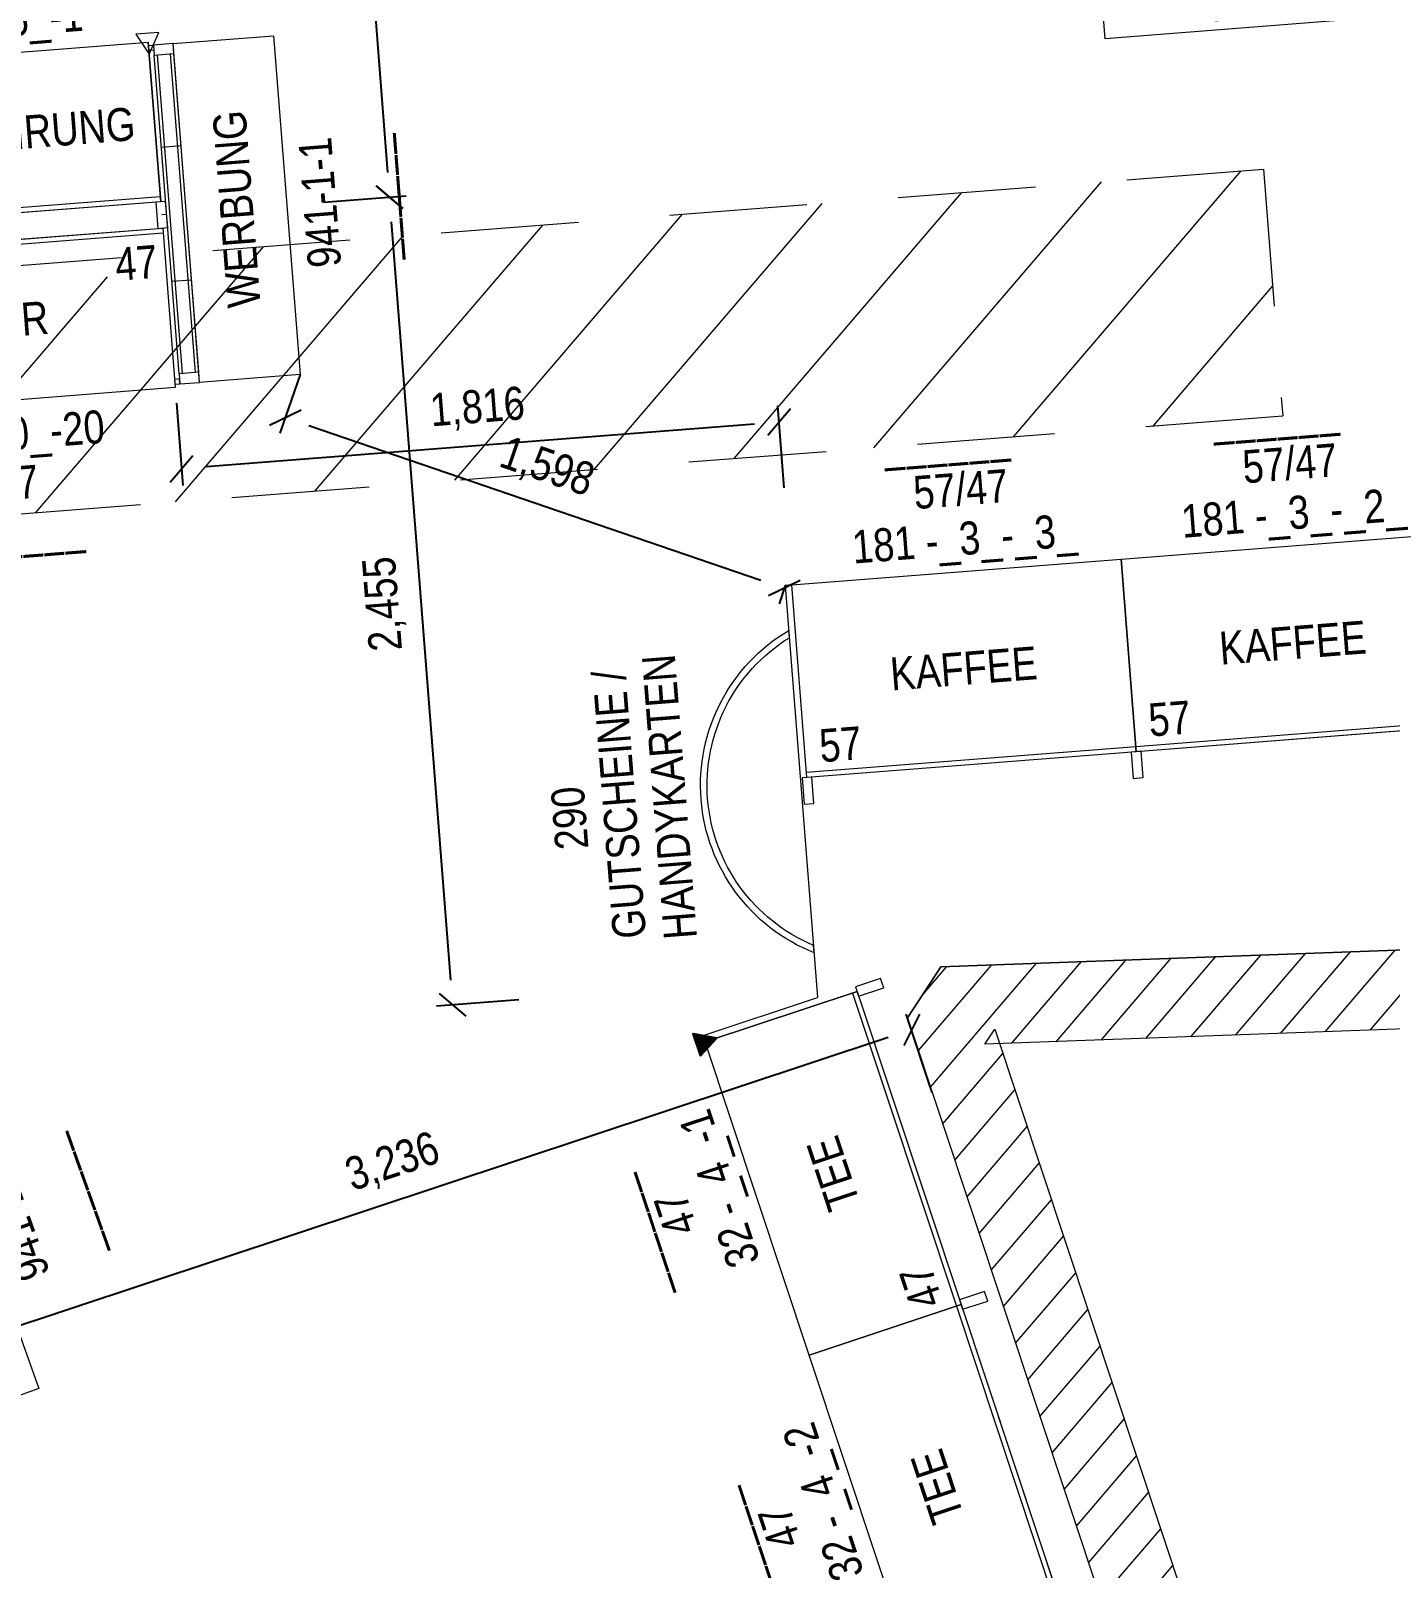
# Model space of a CAD drawing. Header units: millimetres. Extents: x 1954135 to 2038297, y 1349223 to 1397094.
# Drawn here: x 1992390 to 1996508, y 1372949 to 1377608 of the extents above; entities that cross this region are included whole.
import ezdxf
from ezdxf.enums import TextEntityAlignment as Align

# ---------------------------------------------------------------- set-up
doc = ezdxf.new("R2010")
doc.units = ezdxf.units.MM
doc.header["$MEASUREMENT"] = 0
doc.linetypes.add('DGN Style 2', pattern=[694.23873, 416.543238, -277.695492])
doc.layers.get('Defpoints').update_dxf_attribs({"lineweight": 0})
for name, color, linetype, lineweight in [('01_Grundriss', 7, 'Continuous', 0), ('01_Grundriss (Construction)', 7, 'Continuous', 0), ('10_Einrichtung', 7, 'Continuous', 0), ('10_Einrichtung (Construction)', 7, 'Continuous', 0), ('13_Ladenbau', 94, 'Continuous', 0), ('20_Sortimentierung', 7, 'Continuous', 0), ('21_Modulnummer', 7, 'Continuous', 0), ('TXT Schrift allgemein', 7, 'Continuous', 13)]:
    doc.layers.add(name, color=color, linetype=linetype, lineweight=lineweight)
doc.styles.add('Rossmann', font='ARIALN.TTF', dxfattribs={"height": 100})
doc.styles.add('Style-Arial Narrow', font='ARIALN.TTF')
doc.dimstyles.new('Rossmann', dxfattribs={"dimtxt": 100, "dimasz": 75, "dimexe": 50, "dimexo": 0.0625, "dimgap": 50, "dimtad": 1, "dimdec": 3, "dimlfac": 0.001, "dimzin": 3, "dimtxsty": 'Rossmann', "dimcen": 0, "dimadec": 3, "dimazin": 0, "dimtfac": 1, "dimtdec": 0, "dimtofl": 0, "dimtmove": 0, "dimatfit": 1, "dimfxl": 200, "dimfxlon": 1, "dimfrac": 2, "dimtolj": 1, "dimtzin": 3, "dimarcsym": 0})

# ---------------------------------------------------------------- blocks, each defined once
blk = doc.blocks.new('_Oblique-1')
at = {"color": 0, "linetype": 'ByBlock', "lineweight": -2}
blk.add_line((0.5, 0.5), (-0.5, -0.5), dxfattribs=at)
blk = doc.blocks.new('*D385')
at = {"layer": '10_Einrichtung', "color": 0, "linetype": 'ByBlock', "lineweight": -2, "transparency": 16777216}
for p, q in [((1993205.7, 1376565.9), (1993144.9, 1376388.2)), ((1994675.7, 1375926.6), (1994656.7, 1375871))]:
    blk.add_line(p, q, dxfattribs=at)
at = {"layer": '10_Einrichtung', "color": 0, "linetype": 'Continuous', "lineweight": -2, "transparency": 16777216}
blk.add_line((1993232.1, 1376411.3), (1994601.9, 1375942.6), dxfattribs=at)
at = {"layer": 'Defpoints', "color": 0, "linetype": 'Continuous', "lineweight": 0, "transparency": 16777216}
for p in [(1993205.7, 1376565.9), (1994672.8, 1375918.3), (1994675.7, 1375926.6)]:
    blk.add_point(p, dxfattribs=at)
at = {"layer": '10_Einrichtung', "color": 0, "linetype": 'Continuous', "lineweight": -2, "transparency": 16777216, "xscale": 75, "yscale": 75, "zscale": 75}
for p, rotation in [((1993161.1, 1376435.5), 161.1131463421776), ((1994672.8, 1375918.3), 341.1131463421777)]:
    blk.add_blockref('_Oblique-1', p, dxfattribs=dict(at, rotation=rotation))
at = {"layer": '10_Einrichtung', "color": 0, "linetype": 'Continuous', "lineweight": 0, "transparency": 16777216, "insert": (1993952.6, 1376281.1), "char_height": 100, "attachment_point": 5, "rotation": 341.1131, "style": 'Style-Arial Narrow'}
blk.add_mtext('\\A1;1,598', dxfattribs=at)
blk = doc.blocks.new('*U395')
at = {"layer": '10_Einrichtung', "color": 5, "linetype": 'Continuous', "lineweight": 0, "flags": 128}
blk.add_lwpolyline([(-400, 300), (400, 300), (400, -300), (-400, -300)], close=True, dxfattribs=at)
at = {"layer": '10_Einrichtung (Construction)', "color": 5, "linetype": 'Continuous', "lineweight": 0, "style": 'Style-Arial Narrow'}
for s, p in [('SCHLAGER-', (-331.8, 138.3)), ('TISCH', (-173.2, -39.5))]:
    blk.add_text(s, height=100, dxfattribs=at).set_placement(p, align=Align.TOP_LEFT)
blk = doc.blocks.new('Z_011')
at = {"layer": '10_Einrichtung', "color": 5, "linetype": 'Continuous', "lineweight": 0}
blk.add_blockref('*U395', (0, 6.3), dxfattribs=at)
at = {"layer": '10_Einrichtung', "color": 7, "linetype": 'Continuous', "lineweight": 0, "style": 'Rossmann'}
blk.add_text('905', height=80, dxfattribs=at).set_placement((-80.1, -186.3), align=Align.TOP_LEFT)
blk = doc.blocks.new('SchTi')
at = {"layer": '10_Einrichtung', "color": 7, "linetype": 'Continuous', "lineweight": 0, "flags": 128}
blk.add_lwpolyline([(368.7, -586), (387, -586), (387, -567.7)], dxfattribs=at)
at = {"layer": '10_Einrichtung', "color": 5, "linetype": 'Continuous', "lineweight": 0}
blk.add_blockref('Z_011', (0, -306.3), dxfattribs=at)
blk = doc.blocks.new('*U942')
at = {"layer": '10_Einrichtung', "color": 7, "linetype": 'Continuous', "lineweight": 0}
blk.add_line((-500, 187.5), (500, 187.5), dxfattribs=at)
at = {"layer": '10_Einrichtung', "color": 7, "linetype": 'Continuous', "lineweight": 0, "flags": 128}
for points in [[(-485, 282.5), (-515, 282.5), (-515, 202.5), (-485, 202.5)], [(515, 282.5), (485, 282.5), (485, 202.5), (515, 202.5)], [(-500, 202.5), (500, 202.5), (500, -282.5), (-500, -282.5)]]:
    blk.add_lwpolyline(points, close=True, dxfattribs=at)
at = {"layer": '10_Einrichtung (Construction)', "color": 3, "linetype": 'Continuous', "lineweight": 0}
for p, q in [((-500, 202.5), (-500, -282.5)), ((500, 202.5), (500, -282.5))]:
    blk.add_line(p, q, dxfattribs=at)
at = {"layer": '10_Einrichtung (Construction)', "color": 5, "linetype": 'Continuous', "lineweight": 0}
blk.add_line((-500, 202.5), (500, 202.5), dxfattribs=at)
at = {"layer": '10_Einrichtung', "color": 7, "linetype": 'Continuous', "lineweight": 0, "style": 'Rossmann'}
blk.add_text('47', height=100, rotation=180, dxfattribs=at).set_placement((411.7, 103.6), align=Align.MIDDLE_CENTER)
blk = doc.blocks.new('R1 47_87')
at = {"layer": '10_Einrichtung', "color": 7, "linetype": 'Continuous', "lineweight": 0}
blk.add_blockref('*U942', (500, -242.5), dxfattribs=at)
blk = doc.blocks.new('I1 47_87')
at = {"layer": '10_Einrichtung', "color": 7, "linetype": 'Continuous', "lineweight": 0}
blk.add_blockref('R1 47_87', (0, 0), dxfattribs=at)
at = {"layer": '20_Sortimentierung', "color": 7, "linetype": 'Continuous', "lineweight": 0, "style": 'Style-Arial Narrow'}
blk.add_attdef('I1 47_87_0', text='', height=100, rotation=180, dxfattribs=at).set_placement((501.1, -282.5), align=Align.MIDDLE_CENTER)
at = {"layer": '21_Modulnummer', "color": 7, "linetype": 'Continuous', "lineweight": 0, "insert": (435.8, -675), "char_height": 100, "attachment_point": 2, "rotation": 180, "line_spacing_factor": 0.6, "style": 'Style-Arial Narrow'}
blk.add_mtext('81 -_5_-1', dxfattribs=at)
at = {"layer": '21_Modulnummer', "color": 251, "linetype": 'Continuous', "lineweight": 0, "style": 'Style-Arial Narrow'}
blk.add_attdef('I1 47_87_0', text='', height=100, rotation=180, dxfattribs=at).set_placement((467.6, -825), align=Align.TOP_CENTER)
at = {"layer": '21_Modulnummer', "color": 5, "linetype": 'Continuous', "lineweight": 0, "style": 'Style-Arial Narrow'}
blk.add_attdef('I1 47_87_0', text='', height=100, rotation=180, dxfattribs=at).set_placement((500, -975), align=Align.TOP_CENTER)
blk = doc.blocks.new('*U945')
at = {"layer": '10_Einrichtung', "color": 7, "linetype": 'Continuous', "lineweight": 0}
blk.add_line((-500, 187.5), (500, 187.5), dxfattribs=at)
at = {"layer": '10_Einrichtung', "color": 7, "linetype": 'Continuous', "lineweight": 0, "flags": 128}
for points in [[(-485, 282.5), (-515, 282.5), (-515, 202.5), (-485, 202.5)], [(515, 282.5), (485, 282.5), (485, 202.5), (515, 202.5)], [(-500, 202.5), (500, 202.5), (500, -282.5), (-500, -282.5)]]:
    blk.add_lwpolyline(points, close=True, dxfattribs=at)
at = {"layer": '10_Einrichtung (Construction)', "color": 3, "linetype": 'Continuous', "lineweight": 0}
for p, q in [((-500, 202.5), (-500, -282.5)), ((500, 202.5), (500, -282.5))]:
    blk.add_line(p, q, dxfattribs=at)
at = {"layer": '10_Einrichtung (Construction)', "color": 5, "linetype": 'Continuous', "lineweight": 0}
blk.add_line((-500, 202.5), (500, 202.5), dxfattribs=at)
at = {"layer": '10_Einrichtung', "color": 7, "linetype": 'Continuous', "lineweight": 0, "style": 'Rossmann'}
blk.add_text('47', height=100, dxfattribs=at).set_placement((411.7, 103.6), align=Align.MIDDLE_CENTER)
blk = doc.blocks.new('R1 47_88')
at = {"layer": '10_Einrichtung', "color": 7, "linetype": 'Continuous', "lineweight": 0}
blk.add_blockref('*U945', (500, -242.5), dxfattribs=at)
blk = doc.blocks.new('I1 47_88')
at = {"layer": '10_Einrichtung', "color": 7, "linetype": 'Continuous', "lineweight": 0}
blk.add_blockref('R1 47_88', (0, 0), dxfattribs=at)
at = {"layer": '20_Sortimentierung', "color": 7, "linetype": 'Continuous', "lineweight": 0, "style": 'Style-Arial Narrow'}
blk.add_attdef('I1 47_88_0', text='', height=100, dxfattribs=at).set_placement((500, -282.5), align=Align.MIDDLE_CENTER)
at = {"layer": '21_Modulnummer', "color": 7, "linetype": 'Continuous', "lineweight": 0, "insert": (500, -575), "char_height": 100, "attachment_point": 2, "line_spacing_factor": 0.6, "style": 'Style-Arial Narrow'}
blk.add_mtext('13 -20_-20', dxfattribs=at)
at = {"layer": '21_Modulnummer', "color": 251, "linetype": 'Continuous', "lineweight": 0, "style": 'Style-Arial Narrow'}
blk.add_attdef('I1 47_88_0', text='', height=100, dxfattribs=at).set_placement((500, -725), align=Align.TOP_CENTER)
at = {"layer": '21_Modulnummer', "color": 5, "linetype": 'Continuous', "lineweight": 0, "style": 'Style-Arial Narrow'}
blk.add_attdef('I1 47_88_0', text='', height=100, dxfattribs=at).set_placement((500, -875), align=Align.TOP_CENTER)
blk = doc.blocks.new('*U1197')
at = {"layer": '10_Einrichtung', "color": 7, "linetype": 'Continuous', "lineweight": 0}
blk.add_line((-500, 187.5), (500, 187.5), dxfattribs=at)
at = {"layer": '10_Einrichtung', "color": 7, "linetype": 'Continuous', "lineweight": 0, "flags": 128}
for points in [[(-485, 282.5), (-515, 282.5), (-515, 202.5), (-485, 202.5)], [(515, 282.5), (485, 282.5), (485, 202.5), (515, 202.5)], [(-500, 202.5), (500, 202.5), (500, -282.5), (-500, -282.5)]]:
    blk.add_lwpolyline(points, close=True, dxfattribs=at)
at = {"layer": '10_Einrichtung (Construction)', "color": 3, "linetype": 'Continuous', "lineweight": 0}
for p, q in [((-500, 202.5), (-500, -282.5)), ((500, 202.5), (500, -282.5))]:
    blk.add_line(p, q, dxfattribs=at)
at = {"layer": '10_Einrichtung (Construction)', "color": 5, "linetype": 'Continuous', "lineweight": 0}
blk.add_line((-500, 202.5), (500, 202.5), dxfattribs=at)
at = {"layer": '10_Einrichtung', "color": 7, "linetype": 'Continuous', "lineweight": 0, "style": 'Rossmann'}
blk.add_text('47', height=100, rotation=180, dxfattribs=at).set_placement((411.7, 103.6), align=Align.MIDDLE_CENTER)
blk = doc.blocks.new('R1 47_172')
at = {"layer": '10_Einrichtung', "color": 7, "linetype": 'Continuous', "lineweight": 0}
blk.add_blockref('*U1197', (500, -242.5), dxfattribs=at)
blk = doc.blocks.new('I1 47_172')
at = {"layer": '10_Einrichtung', "color": 7, "linetype": 'Continuous', "lineweight": 0}
blk.add_blockref('R1 47_172', (0, 0), dxfattribs=at)
at = {"layer": '20_Sortimentierung', "color": 7, "linetype": 'Continuous', "lineweight": 0, "style": 'Style-Arial Narrow'}
blk.add_attdef('I1 47_172_0', text='', height=100, rotation=180, dxfattribs=at).set_placement((501.1, -282.5), align=Align.MIDDLE_CENTER)
at = {"layer": '21_Modulnummer', "color": 7, "linetype": 'Continuous', "lineweight": 0, "insert": (435.8, -675), "char_height": 100, "attachment_point": 2, "rotation": 180, "line_spacing_factor": 0.6, "style": 'Style-Arial Narrow'}
blk.add_mtext('32 -_4_-2', dxfattribs=at)
at = {"layer": '21_Modulnummer', "color": 251, "linetype": 'Continuous', "lineweight": 0, "style": 'Style-Arial Narrow'}
blk.add_attdef('I1 47_172_0', text='', height=100, rotation=180, dxfattribs=at).set_placement((467.6, -825), align=Align.TOP_CENTER)
at = {"layer": '21_Modulnummer', "color": 5, "linetype": 'Continuous', "lineweight": 0, "style": 'Style-Arial Narrow'}
blk.add_attdef('I1 47_172_0', text='', height=100, rotation=180, dxfattribs=at).set_placement((500, -975), align=Align.TOP_CENTER)
blk = doc.blocks.new('*U1200')
at = {"layer": '10_Einrichtung', "color": 7, "linetype": 'Continuous', "lineweight": 0}
blk.add_line((-500, 187.5), (500, 187.5), dxfattribs=at)
at = {"layer": '10_Einrichtung', "color": 7, "linetype": 'Continuous', "lineweight": 0, "flags": 128}
for points in [[(-485, 282.5), (-515, 282.5), (-515, 202.5), (-485, 202.5)], [(515, 282.5), (485, 282.5), (485, 202.5), (515, 202.5)], [(-500, 202.5), (500, 202.5), (500, -282.5), (-500, -282.5)]]:
    blk.add_lwpolyline(points, close=True, dxfattribs=at)
at = {"layer": '10_Einrichtung (Construction)', "color": 3, "linetype": 'Continuous', "lineweight": 0}
for p, q in [((-500, 202.5), (-500, -282.5)), ((500, 202.5), (500, -282.5))]:
    blk.add_line(p, q, dxfattribs=at)
at = {"layer": '10_Einrichtung (Construction)', "color": 5, "linetype": 'Continuous', "lineweight": 0}
blk.add_line((-500, 202.5), (500, 202.5), dxfattribs=at)
at = {"layer": '10_Einrichtung', "color": 7, "linetype": 'Continuous', "lineweight": 0, "style": 'Rossmann'}
blk.add_text('47', height=100, rotation=180, dxfattribs=at).set_placement((411.7, 103.6), align=Align.MIDDLE_CENTER)
blk = doc.blocks.new('R1 47_173')
at = {"layer": '10_Einrichtung', "color": 7, "linetype": 'Continuous', "lineweight": 0}
blk.add_blockref('*U1200', (500, -242.5), dxfattribs=at)
blk = doc.blocks.new('I1 47_173')
at = {"layer": '10_Einrichtung', "color": 7, "linetype": 'Continuous', "lineweight": 0}
blk.add_blockref('R1 47_173', (0, 0), dxfattribs=at)
at = {"layer": '20_Sortimentierung', "color": 7, "linetype": 'Continuous', "lineweight": 0, "style": 'Style-Arial Narrow'}
blk.add_attdef('I1 47_173_0', text='', height=100, rotation=180, dxfattribs=at).set_placement((501.1, -282.5), align=Align.MIDDLE_CENTER)
at = {"layer": '21_Modulnummer', "color": 7, "linetype": 'Continuous', "lineweight": 0, "insert": (435.8, -675), "char_height": 100, "attachment_point": 2, "rotation": 180, "line_spacing_factor": 0.6, "style": 'Style-Arial Narrow'}
blk.add_mtext('32 -_4_-1', dxfattribs=at)
at = {"layer": '21_Modulnummer', "color": 251, "linetype": 'Continuous', "lineweight": 0, "style": 'Style-Arial Narrow'}
blk.add_attdef('I1 47_173_0', text='', height=100, rotation=180, dxfattribs=at).set_placement((467.6, -825), align=Align.TOP_CENTER)
at = {"layer": '21_Modulnummer', "color": 5, "linetype": 'Continuous', "lineweight": 0, "style": 'Style-Arial Narrow'}
blk.add_attdef('I1 47_173_0', text='', height=100, rotation=180, dxfattribs=at).set_placement((500, -975), align=Align.TOP_CENTER)
blk = doc.blocks.new('*U1209')
at = {"layer": '10_Einrichtung', "color": 7, "linetype": 'Continuous', "lineweight": 0}
blk.add_line((-500, 237.5), (500, 237.5), dxfattribs=at)
at = {"layer": '10_Einrichtung', "color": 7, "linetype": 'Continuous', "lineweight": 0, "flags": 128}
for points in [[(-485, 332.5), (-515, 332.5), (-515, 252.5), (-485, 252.5)], [(515, 332.5), (485, 332.5), (485, 252.5), (515, 252.5)], [(-500, 252.5), (500, 252.5), (500, -332.5), (-500, -332.5)]]:
    blk.add_lwpolyline(points, close=True, dxfattribs=at)
at = {"layer": '10_Einrichtung (Construction)', "color": 3, "linetype": 'Continuous', "lineweight": 0}
for p, q in [((-500, 252.5), (-500, -332.5)), ((500, 252.5), (500, -332.5))]:
    blk.add_line(p, q, dxfattribs=at)
at = {"layer": '10_Einrichtung (Construction)', "color": 5, "linetype": 'Continuous', "lineweight": 0}
blk.add_line((-500, 252.5), (500, 252.5), dxfattribs=at)
at = {"layer": '10_Einrichtung', "color": 7, "linetype": 'Continuous', "lineweight": 0, "style": 'Rossmann'}
blk.add_text('57', height=100, rotation=180, dxfattribs=at).set_placement((391.1, 160.1), align=Align.MIDDLE_CENTER)
blk = doc.blocks.new('R1 57')
at = {"layer": '10_Einrichtung', "color": 7, "linetype": 'Continuous', "lineweight": 0}
blk.add_blockref('*U1209', (500, -292.5), dxfattribs=at)
blk = doc.blocks.new('I1 57')
at = {"layer": '10_Einrichtung', "color": 7, "linetype": 'Continuous', "lineweight": 0}
blk.add_blockref('R1 57', (0, 0), dxfattribs=at)
at = {"layer": '20_Sortimentierung', "color": 7, "linetype": 'Continuous', "lineweight": 0, "style": 'Style-Arial Narrow'}
blk.add_attdef('I1 57_0', text='', height=100, rotation=180, dxfattribs=at).set_placement((501.1, -332.5), align=Align.MIDDLE_CENTER)
at = {"layer": '21_Modulnummer', "color": 7, "linetype": 'Continuous', "lineweight": 0, "insert": (468.2, -775), "char_height": 100, "attachment_point": 2, "rotation": 180, "line_spacing_factor": 0.6, "style": 'Style-Arial Narrow'}
blk.add_mtext('181 -_3_-_3_', dxfattribs=at)
at = {"layer": '21_Modulnummer', "color": 251, "linetype": 'Continuous', "lineweight": 0, "style": 'Style-Arial Narrow'}
blk.add_attdef('I1 57_0', text='', height=100, rotation=180, dxfattribs=at).set_placement((467.6, -925), align=Align.TOP_CENTER)
at = {"layer": '21_Modulnummer', "color": 5, "linetype": 'Continuous', "lineweight": 0, "style": 'Style-Arial Narrow'}
blk.add_attdef('I1 57_0', text='', height=100, rotation=180, dxfattribs=at).set_placement((500, -1075), align=Align.TOP_CENTER)
blk = doc.blocks.new('*U1212')
at = {"layer": '10_Einrichtung', "color": 7, "linetype": 'Continuous', "lineweight": 0}
blk.add_line((-500, 237.5), (500, 237.5), dxfattribs=at)
at = {"layer": '10_Einrichtung', "color": 7, "linetype": 'Continuous', "lineweight": 0, "flags": 128}
for points in [[(-485, 332.5), (-515, 332.5), (-515, 252.5), (-485, 252.5)], [(515, 332.5), (485, 332.5), (485, 252.5), (515, 252.5)], [(-500, 252.5), (500, 252.5), (500, -332.5), (-500, -332.5)]]:
    blk.add_lwpolyline(points, close=True, dxfattribs=at)
at = {"layer": '10_Einrichtung (Construction)', "color": 3, "linetype": 'Continuous', "lineweight": 0}
for p, q in [((-500, 252.5), (-500, -332.5)), ((500, 252.5), (500, -332.5))]:
    blk.add_line(p, q, dxfattribs=at)
at = {"layer": '10_Einrichtung (Construction)', "color": 5, "linetype": 'Continuous', "lineweight": 0}
blk.add_line((-500, 252.5), (500, 252.5), dxfattribs=at)
at = {"layer": '10_Einrichtung', "color": 7, "linetype": 'Continuous', "lineweight": 0, "style": 'Rossmann'}
blk.add_text('57', height=100, rotation=180, dxfattribs=at).set_placement((391.1, 160.1), align=Align.MIDDLE_CENTER)
blk = doc.blocks.new('R1 57_1')
at = {"layer": '10_Einrichtung', "color": 7, "linetype": 'Continuous', "lineweight": 0}
blk.add_blockref('*U1212', (500, -292.5), dxfattribs=at)
blk = doc.blocks.new('I1 57_1')
at = {"layer": '10_Einrichtung', "color": 7, "linetype": 'Continuous', "lineweight": 0}
blk.add_blockref('R1 57_1', (0, 0), dxfattribs=at)
at = {"layer": '20_Sortimentierung', "color": 7, "linetype": 'Continuous', "lineweight": 0, "style": 'Style-Arial Narrow'}
blk.add_attdef('I1 57_1_0', text='', height=100, rotation=180, dxfattribs=at).set_placement((501.1, -332.5), align=Align.MIDDLE_CENTER)
at = {"layer": '21_Modulnummer', "color": 7, "linetype": 'Continuous', "lineweight": 0, "insert": (468.2, -775), "char_height": 100, "attachment_point": 2, "rotation": 180, "line_spacing_factor": 0.6, "style": 'Style-Arial Narrow'}
blk.add_mtext('181 -_3_-_2_', dxfattribs=at)
at = {"layer": '21_Modulnummer', "color": 251, "linetype": 'Continuous', "lineweight": 0, "style": 'Style-Arial Narrow'}
blk.add_attdef('I1 57_1_0', text='', height=100, rotation=180, dxfattribs=at).set_placement((467.6, -925), align=Align.TOP_CENTER)
at = {"layer": '21_Modulnummer', "color": 5, "linetype": 'Continuous', "lineweight": 0, "style": 'Style-Arial Narrow'}
blk.add_attdef('I1 57_1_0', text='', height=100, rotation=180, dxfattribs=at).set_placement((500, -1075), align=Align.TOP_CENTER)
blk = doc.blocks.new('RZ024_3')
at = {"layer": '10_Einrichtung', "color": 7, "lineweight": 0, "ltscale": 10}
for p, q in [((-157.5, -484.4), (-157.5, 484.4)), ((-97.5, -484.4), (-97.5, 484.4)), ((-97.5, 203.9), (-157.5, 203.9)), ((-97.5, -203.9), (-157.5, -203.9))]:
    blk.add_line(p, q, dxfattribs=at)
at = {"layer": '10_Einrichtung', "color": 7, "linetype": 'Continuous', "lineweight": 0}
for p, q in [((-147.5, -484.4), (-147.5, 484.4)), ((-107.5, -484.4), (-107.5, 484.4))]:
    blk.add_line(p, q, dxfattribs=at)
at = {"layer": '10_Einrichtung', "color": 7, "linetype": 'Continuous', "lineweight": 0, "flags": 128}
for points in [[(-172.5, 515), (-157.5, 515), (-157.5, 500), (-172.5, 500)], [(-172.5, -515), (-157.5, -515), (-157.5, -500), (-172.5, -500)]]:
    blk.add_lwpolyline(points, close=True, dxfattribs=at)
at = {"layer": '10_Einrichtung', "color": 7, "lineweight": 0, "ltscale": 10, "flags": 128}
for points in [[(-97.5, 484.4), (-97.5, 515), (-157.5, 515), (-157.5, 484.4)], [(-97.5, -515), (-97.5, -484.4), (-157.5, -484.4), (-157.5, -515)]]:
    blk.add_lwpolyline(points, close=True, dxfattribs=at)
at = {"layer": '10_Einrichtung (Construction)', "color": 7, "linetype": 'Continuous', "lineweight": 0}
blk.add_line((-157.5, 0), (-172.5, 0), dxfattribs=at)
at = {"layer": '10_Einrichtung (Construction)', "color": 7, "linetype": 'Continuous', "lineweight": 0, "flags": 128}
blk.add_lwpolyline([(-97.5, 515), (207.5, 515), (207.5, -515), (-97.5, -515)], close=True, dxfattribs=at)
blk = doc.blocks.new('IKBom_3')
at = {"layer": '10_Einrichtung', "color": 7, "linetype": 'Continuous', "lineweight": 0}
blk.add_blockref('RZ024_3', (172.5, 0), dxfattribs=at)
at = {"layer": '20_Sortimentierung', "color": 7, "linetype": 'Continuous', "lineweight": 0, "style": 'Style-Arial Narrow'}
blk.add_attdef('IKBom_3_0', text='', height=100, rotation=90, dxfattribs=at).set_placement((227.5, 0), align=Align.MIDDLE_CENTER)
at = {"layer": '21_Modulnummer', "color": 7, "linetype": 'Continuous', "lineweight": 0, "insert": (430, 0), "char_height": 100, "attachment_point": 2, "rotation": 90, "line_spacing_factor": 0.6, "style": 'Style-Arial Narrow'}
blk.add_mtext('941-1-1', dxfattribs=at)
at = {"layer": '21_Modulnummer', "color": 5, "linetype": 'Continuous', "lineweight": 0, "style": 'Style-Arial Narrow'}
blk.add_attdef('IKBom_3_0', text='', height=100, rotation=90, dxfattribs=at).set_placement((597.4, 0), align=Align.TOP_CENTER)
blk = doc.blocks.new('RZ024_4')
at = {"layer": '10_Einrichtung', "color": 7, "lineweight": 0, "ltscale": 10}
for p, q in [((-157.5, -484.4), (-157.5, 484.4)), ((-97.5, -484.4), (-97.5, 484.4)), ((-97.5, 203.9), (-157.5, 203.9)), ((-97.5, -203.9), (-157.5, -203.9))]:
    blk.add_line(p, q, dxfattribs=at)
at = {"layer": '10_Einrichtung', "color": 7, "linetype": 'Continuous', "lineweight": 0}
for p, q in [((-147.5, -484.4), (-147.5, 484.4)), ((-107.5, -484.4), (-107.5, 484.4))]:
    blk.add_line(p, q, dxfattribs=at)
at = {"layer": '10_Einrichtung', "color": 7, "linetype": 'Continuous', "lineweight": 0, "flags": 128}
for points in [[(-172.5, 515), (-157.5, 515), (-157.5, 500), (-172.5, 500)], [(-172.5, -515), (-157.5, -515), (-157.5, -500), (-172.5, -500)]]:
    blk.add_lwpolyline(points, close=True, dxfattribs=at)
at = {"layer": '10_Einrichtung', "color": 7, "lineweight": 0, "ltscale": 10, "flags": 128}
for points in [[(-97.5, 484.4), (-97.5, 515), (-157.5, 515), (-157.5, 484.4)], [(-97.5, -515), (-97.5, -484.4), (-157.5, -484.4), (-157.5, -515)]]:
    blk.add_lwpolyline(points, close=True, dxfattribs=at)
at = {"layer": '10_Einrichtung (Construction)', "color": 7, "linetype": 'Continuous', "lineweight": 0}
blk.add_line((-157.5, 0), (-172.5, 0), dxfattribs=at)
at = {"layer": '10_Einrichtung (Construction)', "color": 7, "linetype": 'Continuous', "lineweight": 0, "flags": 128}
blk.add_lwpolyline([(-97.5, 515), (207.5, 515), (207.5, -515), (-97.5, -515)], close=True, dxfattribs=at)
blk = doc.blocks.new('IKBom_4')
at = {"layer": '10_Einrichtung', "color": 7, "linetype": 'Continuous', "lineweight": 0}
blk.add_blockref('RZ024_4', (172.5, 0), dxfattribs=at)
at = {"layer": '20_Sortimentierung', "color": 7, "linetype": 'Continuous', "lineweight": 0, "style": 'Style-Arial Narrow'}
blk.add_attdef('IKBom_4_0', text='', height=100, rotation=90, dxfattribs=at).set_placement((227.5, 0), align=Align.MIDDLE_CENTER)
at = {"layer": '21_Modulnummer', "color": 7, "linetype": 'Continuous', "lineweight": 0, "insert": (430, 0), "char_height": 100, "attachment_point": 2, "rotation": 90, "line_spacing_factor": 0.6, "style": 'Style-Arial Narrow'}
blk.add_mtext('941-1-1', dxfattribs=at)
at = {"layer": '21_Modulnummer', "color": 5, "linetype": 'Continuous', "lineweight": 0, "style": 'Style-Arial Narrow'}
blk.add_attdef('IKBom_4_0', text='', height=100, rotation=90, dxfattribs=at).set_placement((597.4, 0), align=Align.TOP_CENTER)
blk = doc.blocks.new('Z_Kennzeichen Endständer')
at = {"layer": '10_Einrichtung', "color": 3, "linetype": 'Continuous', "lineweight": 0, "flags": 128}
blk.add_lwpolyline([(0, 36.2), (-34.7, -26.8), (35.1, -26.8)], close=True, dxfattribs=at)
blk = doc.blocks.new('End 160_47')
at = {"layer": '10_Einrichtung', "color": 3, "linetype": 'Continuous', "lineweight": 0, "flags": 128}
blk.add_lwpolyline([(-30.1, 295.9), (-60.1, 295.9), (-60.1, 215.9), (-30.1, 215.9)], close=True, dxfattribs=at)
at = {"layer": '10_Einrichtung (Construction)', "color": 3, "linetype": 'Continuous', "lineweight": 0}
blk.add_line((-45.1, 215.9), (-45.1, -269.1), dxfattribs=at)
at = {"layer": '10_Einrichtung', "color": 3, "lineweight": 0}
blk.add_blockref('Z_Kennzeichen Endständer', (-45.1, -269.1), dxfattribs=at)
blk = doc.blocks.new('End 160_47a')
at = {"layer": '10_Einrichtung', "color": 3, "linetype": 'Continuous', "lineweight": 0}
blk.add_blockref('End 160_47', (45.1, -255.9), dxfattribs=at)
blk = doc.blocks.new('Z_Kennzeichen Endständer_2')
at = {"layer": '10_Einrichtung', "color": 3, "linetype": 'Continuous', "lineweight": 30, "flags": 128}
blk.add_lwpolyline([(0, 36.2), (-34.7, -26.8), (35.1, -26.8)], close=True, dxfattribs=at)
blk = doc.blocks.new('End 180_47')
at = {"layer": '10_Einrichtung', "linetype": 'Continuous', "lineweight": 0}
h = blk.add_hatch(dxfattribs=at)
h.set_pattern_fill('HATCH', color=3, scale=0.1, style=0, pattern_type=2)
h.set_pattern_definition([(45, (38.8034, -232.9861), (-0.707107, 0.707107), [])])
h.paths.add_polyline_path([(-79.9, -295.9), (-10, -295.9), (-45.1, -232.9)])
at = {"layer": '10_Einrichtung', "color": 3, "linetype": 'Continuous', "lineweight": 0, "flags": 128}
for points in [[(-30.1, 295.9), (-60.1, 295.9), (-60.1, 215.9), (-30.1, 215.9)], [(-79.9, -295.9), (-10, -295.9), (-45.1, -232.9)]]:
    blk.add_lwpolyline(points, close=True, dxfattribs=at)
at = {"layer": '10_Einrichtung (Construction)', "color": 3, "linetype": 'Continuous', "lineweight": 0}
blk.add_line((-45.1, 215.9), (-45.1, -269.1), dxfattribs=at)
at = {"layer": '10_Einrichtung', "color": 3}
blk.add_blockref('Z_Kennzeichen Endständer_2', (-45.1, -269.1), dxfattribs=at)
blk = doc.blocks.new('End 180_47a')
at = {"layer": '10_Einrichtung', "color": 3, "linetype": 'Continuous', "lineweight": 0}
blk.add_blockref('End 180_47', (45.1395, -255.896), dxfattribs=at)
blk = doc.blocks.new('*D1468')
at = {"layer": '13_Ladenbau', "color": 0, "linetype": 'ByBlock', "lineweight": -2, "transparency": 16777216}
for p, q in [((1993457.9, 1379910.8), (1993208.7, 1379891.3)), ((1993277.6, 1377088.1), (1993526.8, 1377107.6))]:
    blk.add_line(p, q, dxfattribs=at)
at = {"layer": '13_Ladenbau', "color": 94, "linetype": 'Continuous', "lineweight": -2, "transparency": 16777216}
blk.add_line((1993264.4, 1379820.4), (1993471.1, 1377178.5), dxfattribs=at)
at = {"layer": 'Defpoints', "color": 0, "linetype": 'Continuous', "lineweight": 0, "transparency": 16777216}
for p in [(1993480.4, 1379912.6), (1993477, 1377103.7), (1992771.7, 1377048.5)]:
    blk.add_point(p, dxfattribs=at)
at = {"layer": '13_Ladenbau', "color": 94, "linetype": 'Continuous', "lineweight": -2, "transparency": 16777216, "xscale": 75, "yscale": 75, "zscale": 75}
for p, rotation in [((1993258.5, 1379895.2), 94.47537400065903), ((1993477, 1377103.7), 274.475374000659)]:
    blk.add_blockref('_Oblique-1', p, dxfattribs=dict(at, rotation=rotation))
at = {"layer": '13_Ladenbau', "color": 0, "linetype": 'Continuous', "lineweight": 0, "transparency": 16777216, "insert": (1993258, 1378490.9), "char_height": 100, "attachment_point": 5, "rotation": 94.4754, "style": 'Style-Arial Narrow'}
blk.add_mtext('\\A1;2,800', dxfattribs=at)
blk = doc.blocks.new('*D1470')
at = {"layer": '13_Ladenbau', "color": 0, "linetype": 'ByBlock', "lineweight": -2, "transparency": 16777216}
for p, q in [((1993277.6, 1377088.1), (1993526.8, 1377107.6)), ((1993868, 1374671.4), (1993618.7, 1374651.9))]:
    blk.add_line(p, q, dxfattribs=at)
at = {"layer": '13_Ladenbau', "color": 94, "linetype": 'Continuous', "lineweight": -2, "transparency": 16777216}
blk.add_line((1993662.7, 1374730.6), (1993482.8, 1377029), dxfattribs=at)
at = {"layer": 'Defpoints', "color": 0, "linetype": 'Continuous', "lineweight": 0, "transparency": 16777216}
for p in [(1993477, 1377103.7), (1992796.7, 1377050.5), (1995157.2, 1374772.3)]:
    blk.add_point(p, dxfattribs=at)
at = {"layer": '13_Ladenbau', "color": 94, "linetype": 'Continuous', "lineweight": -2, "transparency": 16777216, "xscale": 75, "yscale": 75, "zscale": 75}
for p, rotation in [((1993477, 1377103.7), 94.47537400065903), ((1993668.6, 1374655.8), 274.475374000659)]:
    blk.add_blockref('_Oblique-1', p, dxfattribs=dict(at, rotation=rotation))
at = {"layer": '13_Ladenbau', "color": 0, "linetype": 'Continuous', "lineweight": 0, "transparency": 16777216, "insert": (1993463, 1375871.2), "char_height": 100, "attachment_point": 5, "rotation": 94.4754, "style": 'Style-Arial Narrow'}
blk.add_mtext('\\A1;2,455', dxfattribs=at)
blk = doc.blocks.new('*D1494')
at = {"layer": '13_Ladenbau', "color": 0, "linetype": 'ByBlock', "lineweight": -2, "transparency": 16777216}
for p, q in [((1995121, 1374390.5), (1995042.2, 1374627.7)), ((1991978.6, 1373584.1), (1992002.1, 1373513.2))]:
    blk.add_line(p, q, dxfattribs=at)
at = {"layer": '13_Ladenbau', "color": 94, "linetype": 'Continuous', "lineweight": -2, "transparency": 16777216}
blk.add_line((1994986.8, 1374556.7), (1992057.6, 1373584.2), dxfattribs=at)
at = {"layer": 'Defpoints', "color": 0, "linetype": 'Continuous', "lineweight": 0, "transparency": 16777216}
for p in [(1995172.9, 1374234.2), (1991978.6, 1373584.2), (1991986.4, 1373560.6)]:
    blk.add_point(p, dxfattribs=at)
at = {"layer": '13_Ladenbau', "color": 94, "linetype": 'Continuous', "lineweight": -2, "transparency": 16777216, "xscale": 75, "yscale": 75, "zscale": 75}
for p, rotation in [((1995058, 1374580.3), 18.36449639588109), ((1991986.4, 1373560.6), 198.3644963958811)]:
    blk.add_blockref('_Oblique-1', p, dxfattribs=dict(at, rotation=rotation))
at = {"layer": '13_Ladenbau', "color": 0, "linetype": 'Continuous', "lineweight": 0, "transparency": 16777216, "insert": (1993487.5, 1374174.9), "char_height": 100, "attachment_point": 5, "rotation": 18.3645, "style": 'Style-Arial Narrow'}
blk.add_mtext('\\A1;3,236', dxfattribs=at)
blk = doc.blocks.new('*D1504')
at = {"layer": '13_Ladenbau', "color": 0, "linetype": 'ByBlock', "lineweight": -2, "transparency": 16777216}
for p, q in [((1992831.3, 1376479.3), (1992850.8, 1376230.1)), ((1994672.6, 1376222.2), (1994653.1, 1376471.4))]:
    blk.add_line(p, q, dxfattribs=at)
at = {"layer": '13_Ladenbau', "color": 94, "linetype": 'Continuous', "lineweight": -2, "transparency": 16777216}
blk.add_line((1994582.2, 1376415.7), (1992921.7, 1376285.8), dxfattribs=at)
at = {"layer": 'Defpoints', "color": 0, "linetype": 'Continuous', "lineweight": 0, "transparency": 16777216}
for p in [(1992808.7, 1376768.1), (1992846.9, 1376279.9), (1994718.4, 1375636.6)]:
    blk.add_point(p, dxfattribs=at)
at = {"layer": '13_Ladenbau', "color": 94, "linetype": 'Continuous', "lineweight": -2, "transparency": 16777216, "xscale": 75, "yscale": 75, "zscale": 75}
for p, rotation in [((1994657, 1376421.6), 4.475374000659015), ((1992846.9, 1376279.9), 184.475374000659)]:
    blk.add_blockref('_Oblique-1', p, dxfattribs=dict(at, rotation=rotation))
at = {"layer": '13_Ladenbau', "color": 0, "linetype": 'Continuous', "lineweight": 0, "transparency": 16777216, "insert": (1993743.4, 1376460.5), "char_height": 100, "attachment_point": 5, "rotation": 4.4754, "style": 'Style-Arial Narrow'}
blk.add_mtext('\\A1;1,816', dxfattribs=at)
blk = doc.blocks.new('Schraffur-A0591KVM3P')
at = {"color": 0, "linetype": 'ByBlock', "lineweight": -2}
for p, q in [((0, 35.49), (39.51, 75)), ((6.93, 0), (81.93, 75)), ((49.36, 0), (124.36, 75)), ((91.78, 0), (166.78, 75)), ((134.21, 0), (209.21, 75)), ((176.64, 0), (251.64, 75)), ((219.06, 0), (294.06, 75)), ((261.49, 0), (336.49, 75)), ((303.92, 0), (378.92, 75)), ((351.76, 5.42), (421.34, 75))]:
    blk.add_line(p, q, dxfattribs=at)
blk.add_point((346.34, 0), dxfattribs=at)
blk = doc.blocks.new('Gutscheine & Handykarten')
at = {"layer": '10_Einrichtung', "color": 5, "lineweight": 13, "extrusion": (0, 0, -1)}
for radius, start, end in [(546.1, 26.1997, 153.8003), (526.1, 27.2765, 152.7235)]:
    blk.add_arc((0, -644.3), radius, start, end, dxfattribs=at)
at = {"layer": '10_Einrichtung (Construction)', "color": 5, "linetype": 'Continuous', "lineweight": 0, "style": 'Style-Arial Narrow'}
for s, p in [('290', (-121.2, 353.2)), ('GUTSCHEINE /', (-403.6, 200)), ('HANDYKARTEN', (-417.5, 46.8))]:
    blk.add_text(s, height=100, dxfattribs=at).set_placement(p, align=Align.TOP_LEFT)
blk = doc.blocks.new('*U1553')
at = {"layer": '10_Einrichtung', "color": 7, "linetype": 'Continuous', "lineweight": 0}
for p, q in [((-490, 0), (-467.6, 0)), ((467.6, 0), (490, 0))]:
    blk.add_line(p, q, dxfattribs=at)
blk = doc.blocks.new('nGHl')
at = {"layer": '10_Einrichtung', "color": 5, "linetype": 'Continuous', "lineweight": 0}
blk.add_blockref('Gutscheine & Handykarten', (-0.0005, 403.1885), dxfattribs=at)
at = {"layer": '10_Einrichtung', "color": 7, "linetype": 'Continuous', "lineweight": 0}
blk.add_blockref('*U1553', (-0.0005, 0), dxfattribs=at)

msp = doc.modelspace()

# ---------------------------------------------------------------- hatches: boundary and pattern name
at = {"layer": '01_Grundriss (Construction)', "linetype": 'Continuous', "lineweight": 0}
h = msp.add_hatch(dxfattribs=at)
h.set_pattern_fill('HATCH', style=0, pattern_type=2)
h.set_pattern_definition([(49.4754, (1996882.5, 1374472.65), (-76.0127, 64.9775), [])])
h.paths.add_polyline_path([(2000088.8454, 1374951.8785), (1995147.1343, 1374771.5551), (1995045.9027, 1374616.7095), (1996901.5927, 1369026.7369), (1997129.3698, 1369102.3515), (1995310.1841, 1374582.3608), (1995280.0355, 1374536.245), (2000097.5972, 1374712.0381)], flags=0)

# ---------------------------------------------------------------- linework, layer by layer
at = {"layer": '01_Grundriss', "color": 251, "linetype": 'DGN Style 2'}
for p, q in [((1974945.2331, 1375547.0482), (1996124.5009, 1377188.2)), ((1996124.5009, 1377188.2), (1996182.451, 1376440.3463)), ((1975003.1833, 1374799.1945), (1996182.451, 1376440.3463))]:
    msp.add_line(p, q, dxfattribs=at)
at = {"layer": '01_Grundriss (Construction)', "color": 7, "linetype": 'Continuous', "lineweight": 0}
for p, q in [((1995147.1343, 1374771.5551), (2000088.8454, 1374951.8785)), ((1995045.9027, 1374616.7095), (1995147.1343, 1374771.5551))]:
    msp.add_line(p, q, dxfattribs=at)
at = {"layer": '01_Grundriss (Construction)', "lineweight": 0}
for p, q in [((2000088.8454, 1374951.8785), (1995147.1343, 1374771.5551)), ((1995147.1343, 1374771.5551), (1995045.9027, 1374616.7095)), ((2000097.5972, 1374712.0381), (1995280.0355, 1374536.245)), ((1995045.9027, 1374616.7095), (1996901.5927, 1369026.7369)), ((1995280.0355, 1374536.245), (1995310.1841, 1374582.3608)), ((1995310.1841, 1374582.3608), (1997129.3698, 1369102.3515))]:
    msp.add_line(p, q, dxfattribs=at)
at = {"layer": '10_Einrichtung (Construction)', "linetype": 'Continuous'}
for p, q in [((1994695.6205, 1375928.1923), (1994675.6815, 1375926.6317)), ((1994675.6815, 1375926.6317), (1994773.421, 1374677.8723)), ((1994426.3784, 1374562.6654), (1994773.421, 1374677.8723)), ((1994432.6796, 1374543.684), (1994426.3784, 1374562.6654))]:
    msp.add_line(p, q, dxfattribs=at)

# ---------------------------------------------------------------- block references
at = {"layer": '01_Grundriss', "color": 251, "linetype": 'DGN Style 2', "xscale": 10.0012742040222, "yscale": 10.0012742040222, "zscale": 10.0012742040222, "rotation": 184.430915596704}
msp.add_blockref('Schraffur-A0591KVM3P', (1996124.5001, 1377188.2008), dxfattribs=at)
at = {"layer": '10_Einrichtung', "color": 5, "linetype": 'Continuous', "lineweight": 0}
for name, p, rotation in [('SchTi', (1995996.1853, 1378212.3743), 4.475374000662949), ('nGHl', (1994724.5512, 1375302.252), 94.4753740006595)]:
    msp.add_blockref(name, p, dxfattribs=dict(at, rotation=rotation))
at = {"layer": '20_Sortimentierung', "color": 7, "linetype": 'Continuous', "lineweight": 0}
ref = msp.add_blockref('IKBom_3', (1992786.6719, 1377049.7062), dxfattribs=dict(at, rotation=4.475374000662949))
ref.add_attrib('IKBom_3_0', 'WERBUNG', dxfattribs={"color": 7, "linetype": 'Continuous', "lineweight": 0, "height": 100, "rotation": 94.475374, "style": 'Style-Arial Narrow'}).set_placement((1993013.4782, 1377067.4582), align=Align.MIDDLE_CENTER)
ref.add_attrib('IKBom_3_0', '______', dxfattribs={"layer": '21_Modulnummer', "color": 5, "linetype": 'Continuous', "lineweight": 0, "height": 100, "rotation": 94.475374, "style": 'Style-Arial Narrow'}).set_placement((1993382.2831, 1377096.3243), align=Align.TOP_CENTER)
ref = msp.add_blockref('IKBom_4', (1991883.6528, 1373850.2574), dxfattribs=dict(at, rotation=19.63117364109752))
ref.add_attrib('IKBom_4_0', 'WERBUNG', dxfattribs={"color": 7, "linetype": 'Continuous', "lineweight": 0, "height": 100, "rotation": 109.6311736, "style": 'Style-Arial Narrow'}).set_placement((1992097.9293, 1373926.6893), align=Align.MIDDLE_CENTER)
ref.add_attrib('IKBom_4_0', '______', dxfattribs={"layer": '21_Modulnummer', "color": 5, "linetype": 'Continuous', "lineweight": 0, "height": 100, "rotation": 109.6311736, "style": 'Style-Arial Narrow'}).set_placement((1992446.3597, 1374050.9734), align=Align.TOP_CENTER)
at = {"layer": 'TXT Schrift allgemein'}
ref = msp.add_blockref('I1 47_87', (1992786.6719, 1377049.7062), dxfattribs=dict(at, rotation=184.4753740006629))
ref.add_attrib('I1 47_87_0', '47', dxfattribs={"layer": '21_Modulnummer', "color": 251, "linetype": 'Continuous', "lineweight": 0, "height": 100, "rotation": 4.475374, "style": 'Style-Arial Narrow'}).set_placement((1992256.1547, 1377835.7062), align=Align.TOP_CENTER)
ref.add_attrib('I1 47_87_0', 'BABYNAHRUNG', dxfattribs={"layer": '20_Sortimentierung', "color": 7, "linetype": 'Continuous', "lineweight": 0, "height": 100, "rotation": 4.475374, "style": 'Style-Arial Narrow'}).set_placement((1992265.075, 1377292.2452), align=Align.MIDDLE_CENTER)
ref.add_attrib('I1 47_87_0', '______', dxfattribs={"layer": '21_Modulnummer', "color": 5, "linetype": 'Continuous', "lineweight": 0, "height": 100, "rotation": 4.475374, "style": 'Style-Arial Narrow'}).set_placement((1992212.1166, 1377982.7181), align=Align.TOP_CENTER)
for name, p, rotation in [('End 160_47a', (1992786.6719, 1377049.7062), 184.475374000659), ('End 180_47a', (1994930.9421, 1374709.091), 288.3644963958943)]:
    msp.add_blockref(name, p, dxfattribs=dict(at, rotation=rotation))
ref = msp.add_blockref('I1 47_88', (1991789.7209, 1376971.6756), dxfattribs=dict(at, rotation=4.475374000662932))
ref.add_attrib('I1 47_88_0', '47', dxfattribs={"layer": '21_Modulnummer', "color": 251, "linetype": 'Continuous', "lineweight": 0, "height": 100, "rotation": 4.475374, "style": 'Style-Arial Narrow'}).set_placement((1992344.7686, 1376287.9015), align=Align.TOP_CENTER)
ref.add_attrib('I1 47_88_0', 'WPR', dxfattribs={"layer": '20_Sortimentierung', "color": 7, "linetype": 'Continuous', "lineweight": 0, "height": 100, "rotation": 4.475374, "style": 'Style-Arial Narrow'}).set_placement((1992310.2401, 1376729.0523), align=Align.MIDDLE_CENTER)
ref.add_attrib('I1 47_88_0', '______', dxfattribs={"layer": '21_Modulnummer', "color": 5, "linetype": 'Continuous', "lineweight": 0, "height": 100, "rotation": 4.475374, "style": 'Style-Arial Narrow'}).set_placement((1992356.4732, 1376138.3588), align=Align.TOP_CENTER)
ref = msp.add_blockref('I1 57_1', (1996738.2916, 1375461.1591), dxfattribs=dict(at, rotation=184.4753740006618))
ref.add_attrib('I1 57_1_0', '57/47', dxfattribs={"layer": '21_Modulnummer', "color": 251, "linetype": 'Continuous', "lineweight": 0, "height": 100, "rotation": 4.475374, "style": 'Style-Arial Narrow'}).set_placement((1996199.9713, 1376346.8542), align=Align.TOP_CENTER)
ref.add_attrib('I1 57_1_0', 'KAFFEE', dxfattribs={"layer": '20_Sortimentierung', "color": 7, "linetype": 'Continuous', "lineweight": 0, "height": 100, "rotation": 4.475374, "style": 'Style-Arial Narrow'}).set_placement((1996212.7931, 1375753.5457), align=Align.MIDDLE_CENTER)
ref.add_attrib('I1 57_1_0', '______', dxfattribs={"layer": '21_Modulnummer', "color": 5, "linetype": 'Continuous', "lineweight": 0, "height": 100, "rotation": 4.475374, "style": 'Style-Arial Narrow'}).set_placement((1996155.9332, 1376493.8661), align=Align.TOP_CENTER)
ref = msp.add_blockref('I1 57', (1995741.3406, 1375383.1285), dxfattribs=dict(at, rotation=184.4753740006618))
ref.add_attrib('I1 57_0', '57/47', dxfattribs={"layer": '21_Modulnummer', "color": 251, "linetype": 'Continuous', "lineweight": 0, "height": 100, "rotation": 4.475374, "style": 'Style-Arial Narrow'}).set_placement((1995203.0204, 1376268.8236), align=Align.TOP_CENTER)
ref.add_attrib('I1 57_0', 'KAFFEE', dxfattribs={"layer": '20_Sortimentierung', "color": 7, "linetype": 'Continuous', "lineweight": 0, "height": 100, "rotation": 4.475374, "style": 'Style-Arial Narrow'}).set_placement((1995215.8422, 1375675.5151), align=Align.MIDDLE_CENTER)
ref.add_attrib('I1 57_0', '______', dxfattribs={"layer": '21_Modulnummer', "color": 5, "linetype": 'Continuous', "lineweight": 0, "height": 100, "rotation": 4.475374, "style": 'Style-Arial Narrow'}).set_placement((1995158.9822, 1376415.8355), align=Align.TOP_CENTER)
ref = msp.add_blockref('I1 47_173', (1994930.9421, 1374709.091), dxfattribs=dict(at, rotation=288.3644963958817))
ref.add_attrib('I1 47_173_0', '47', dxfattribs={"layer": '21_Modulnummer', "color": 251, "linetype": 'Continuous', "lineweight": 0, "height": 100, "rotation": 108.3644964, "style": 'Style-Arial Narrow'}).set_placement((1994295.2705, 1374005.4107), align=Align.TOP_CENTER)
ref.add_attrib('I1 47_173_0', 'TEE', dxfattribs={"layer": '20_Sortimentierung', "color": 7, "linetype": 'Continuous', "lineweight": 0, "height": 100, "rotation": 108.3644964, "style": 'Style-Arial Narrow'}).set_placement((1994820.7005, 1374144.5246), align=Align.MIDDLE_CENTER)
ref.add_attrib('I1 47_173_0', '______', dxfattribs={"layer": '21_Modulnummer', "color": 5, "linetype": 'Continuous', "lineweight": 0, "height": 100, "rotation": 108.3644964, "style": 'Style-Arial Narrow'}).set_placement((1994163.1279, 1373927.3708), align=Align.TOP_CENTER)
ref = msp.add_blockref('I1 47_172', (1995246.0031, 1373760.0196), dxfattribs=dict(at, rotation=288.3644963958817))
ref.add_attrib('I1 47_172_0', '47', dxfattribs={"layer": '21_Modulnummer', "color": 251, "linetype": 'Continuous', "lineweight": 0, "height": 100, "rotation": 108.3644964, "style": 'Style-Arial Narrow'}).set_placement((1994610.3315, 1373056.3393), align=Align.TOP_CENTER)
ref.add_attrib('I1 47_172_0', 'TEE', dxfattribs={"layer": '20_Sortimentierung', "color": 7, "linetype": 'Continuous', "lineweight": 0, "height": 100, "rotation": 108.3644964, "style": 'Style-Arial Narrow'}).set_placement((1995135.7615, 1373195.4531), align=Align.MIDDLE_CENTER)
ref.add_attrib('I1 47_172_0', '______', dxfattribs={"layer": '21_Modulnummer', "color": 5, "linetype": 'Continuous', "lineweight": 0, "height": 100, "rotation": 108.3644964, "style": 'Style-Arial Narrow'}).set_placement((1994478.1889, 1372978.2994), align=Align.TOP_CENTER)

# ---------------------------------------------------------------- dimensions: what is measured, and where the dimension line sits
at = {"layer": '10_Einrichtung', "linetype": 'Continuous', "lineweight": 0}
dim = msp.add_linear_dim(base=(1994672.8433, 1375918.3358), p1=(1993205.699, 1376565.9281), p2=(1994675.6815, 1375926.6317), angle=341.1131463, dimstyle='Rossmann', override={"dimtxsty": 'Style-Arial Narrow', "dimblk": '_Oblique-1', "dimtdec": 3, "dimfrac": 0}, dxfattribs=at)
dim.commit()
dim.dimension.update_dxf_attribs({"geometry": '*D385', "text_midpoint": (1993952.6045, 1376281.1045)})
at = {"layer": '13_Ladenbau', "color": 94, "linetype": 'Continuous', "lineweight": 0}
for base, p1, p2, angle, picture, middle in [((1993476.9953, 1377103.7373), (1993480.3963, 1379912.5669), (1992771.7176, 1377048.5358), 274.475374, '*D1468', (1993257.9926, 1378490.8779)), ((1993476.9953, 1377103.7373), (1995157.1735, 1374772.3409), (1992796.7111, 1377050.492), 94.475374, '*D1470', (1993463.0334, 1375871.1932)), ((1992846.9233, 1376279.9101), (1994718.4445, 1375636.5841), (1992808.7155, 1376768.0676), 184.475374, '*D1504', (1993743.3724, 1376460.5067)), ((1991986.3861, 1373560.611), (1995172.8713, 1374234.2365), (1991978.5626, 1373584.1778), 198.3644964, '*D1494', (1993487.5034, 1374174.9368))]:
    dim = msp.add_linear_dim(base=base, p1=p1, p2=p2, angle=angle, dimstyle='Rossmann', override={"dimtxsty": 'Style-Arial Narrow', "dimblk": '_Oblique-1', "dimclrd": 94, "dimtdec": 3, "dimfrac": 0}, dxfattribs=at)
    dim.commit()
    dim.dimension.update_dxf_attribs({"geometry": picture, "text_midpoint": middle})

doc.saveas('drawing.dxf')
